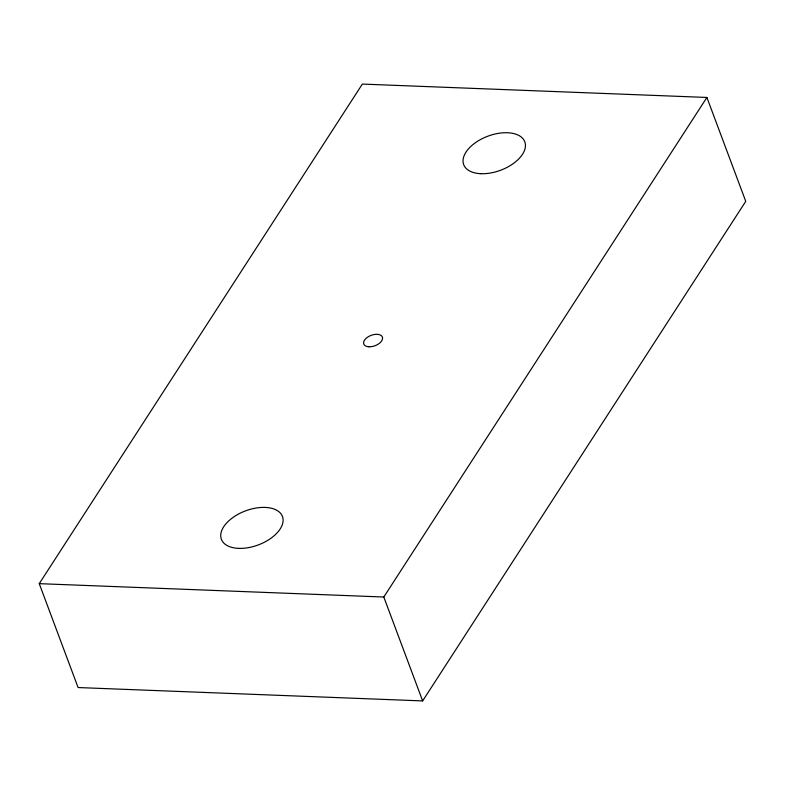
<?xml version="1.0" encoding="UTF-8"?>
<svg xmlns="http://www.w3.org/2000/svg" width="785" height="785" viewBox="0 0 785 785"><rect width="100%" height="100%" fill="white"/><g stroke="black" fill="none" stroke-linecap="round" stroke-linejoin="round"><path stroke-width="1.18" d="M39.25 583.657L362.356 84.083L706.902 97.458L745.75 201.343L422.644 700.917L78.098 687.542L39.25 583.657L383.806 597.022L706.902 97.458M383.806 597.022L422.644 700.917M238.669 548.372A32.617 18.192 -20.5 0 0 283.002 518.6A32.617 18.192 -20.5 0 0 234.067 516.707A32.617 18.192 -20.5 0 0 238.669 548.372M480.999 173.701A32.617 18.192 -20.5 0 0 525.332 143.92A32.617 18.192 -20.5 0 0 476.397 142.026A32.617 18.192 -20.5 0 0 480.999 173.701M369.038 346.793A9.94 5.544 -20.5 0 0 382.56 337.717A9.94 5.544 -20.5 0 0 367.635 337.138A9.94 5.544 -20.5 0 0 369.038 346.793"/></g></svg>
